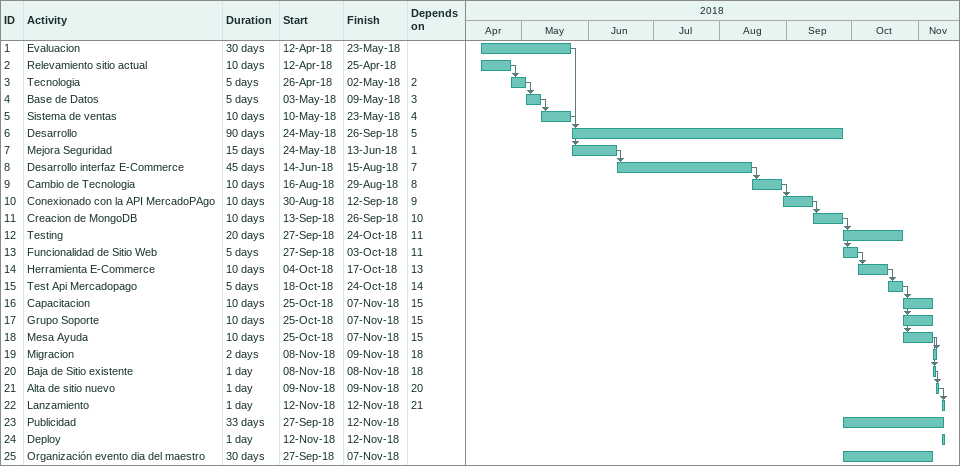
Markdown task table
| ID | Task | Duration | Start | Finish | Predecessors |
|---|---|---|---|---|---|
| 1 | Evaluacion | 30d | 2018-04-12 | 2018-05-23 |  |
| 2 | Relevamiento sitio actual | 10d | 2018-04-12 | 2018-04-25 |  |
| 3 | Tecnologia | 5d | 2018-04-26 | 2018-05-02 | 2 |
| 4 | Base de Datos | 5d | 2018-05-03 | 2018-05-09 | 3 |
| 5 | Sistema de ventas | 10d | 2018-05-10 | 2018-05-23 | 4 |
| 6 | Desarrollo | 90d | 2018-05-24 | 2018-09-26 | 5 |
| 7 | Mejora Seguridad | 15d | 2018-05-24 | 2018-06-13 | 1 |
| 8 | Desarrollo interfaz E-Commerce | 45d | 2018-06-14 | 2018-08-15 | 7 |
| 9 | Cambio de Tecnologia | 10d | 2018-08-16 | 2018-08-29 | 8 |
| 10 | Conexionado con la API MercadoPAgo | 10d | 2018-08-30 | 2018-09-12 | 9 |
| 11 | Creacion de MongoDB | 10d | 2018-09-13 | 2018-09-26 | 10 |
| 12 | Testing | 20d | 2018-09-27 | 2018-10-24 | 11 |
| 13 | Funcionalidad de Sitio Web | 5d | 2018-09-27 | 2018-10-03 | 11 |
| 14 | Herramienta E-Commerce | 10d | 2018-10-04 | 2018-10-17 | 13 |
| 15 | Test Api Mercadopago | 5d | 2018-10-18 | 2018-10-24 | 14 |
| 16 | Capacitacion | 10d | 2018-10-25 | 2018-11-07 | 15 |
| 17 | Grupo Soporte | 10d | 2018-10-25 | 2018-11-07 | 15 |
| 18 | Mesa Ayuda | 10d | 2018-10-25 | 2018-11-07 | 15 |
| 19 | Migracion | 2d | 2018-11-08 | 2018-11-09 | 18 |
| 20 | Baja de Sitio existente | 1d | 2018-11-08 | 2018-11-08 | 18 |
| 21 | Alta de sitio nuevo | 1d | 2018-11-09 | 2018-11-09 | 20 |
| 22 | Lanzamiento | 1d | 2018-11-12 | 2018-11-12 | 21 |
| 23 | Publicidad | 33d | 2018-09-27 | 2018-11-12 |  |
| 24 | Deploy | 1d | 2018-11-12 | 2018-11-12 |  |
| 25 | Organización evento dia del maestro | 30d | 2018-09-27 | 2018-11-07 |  |
